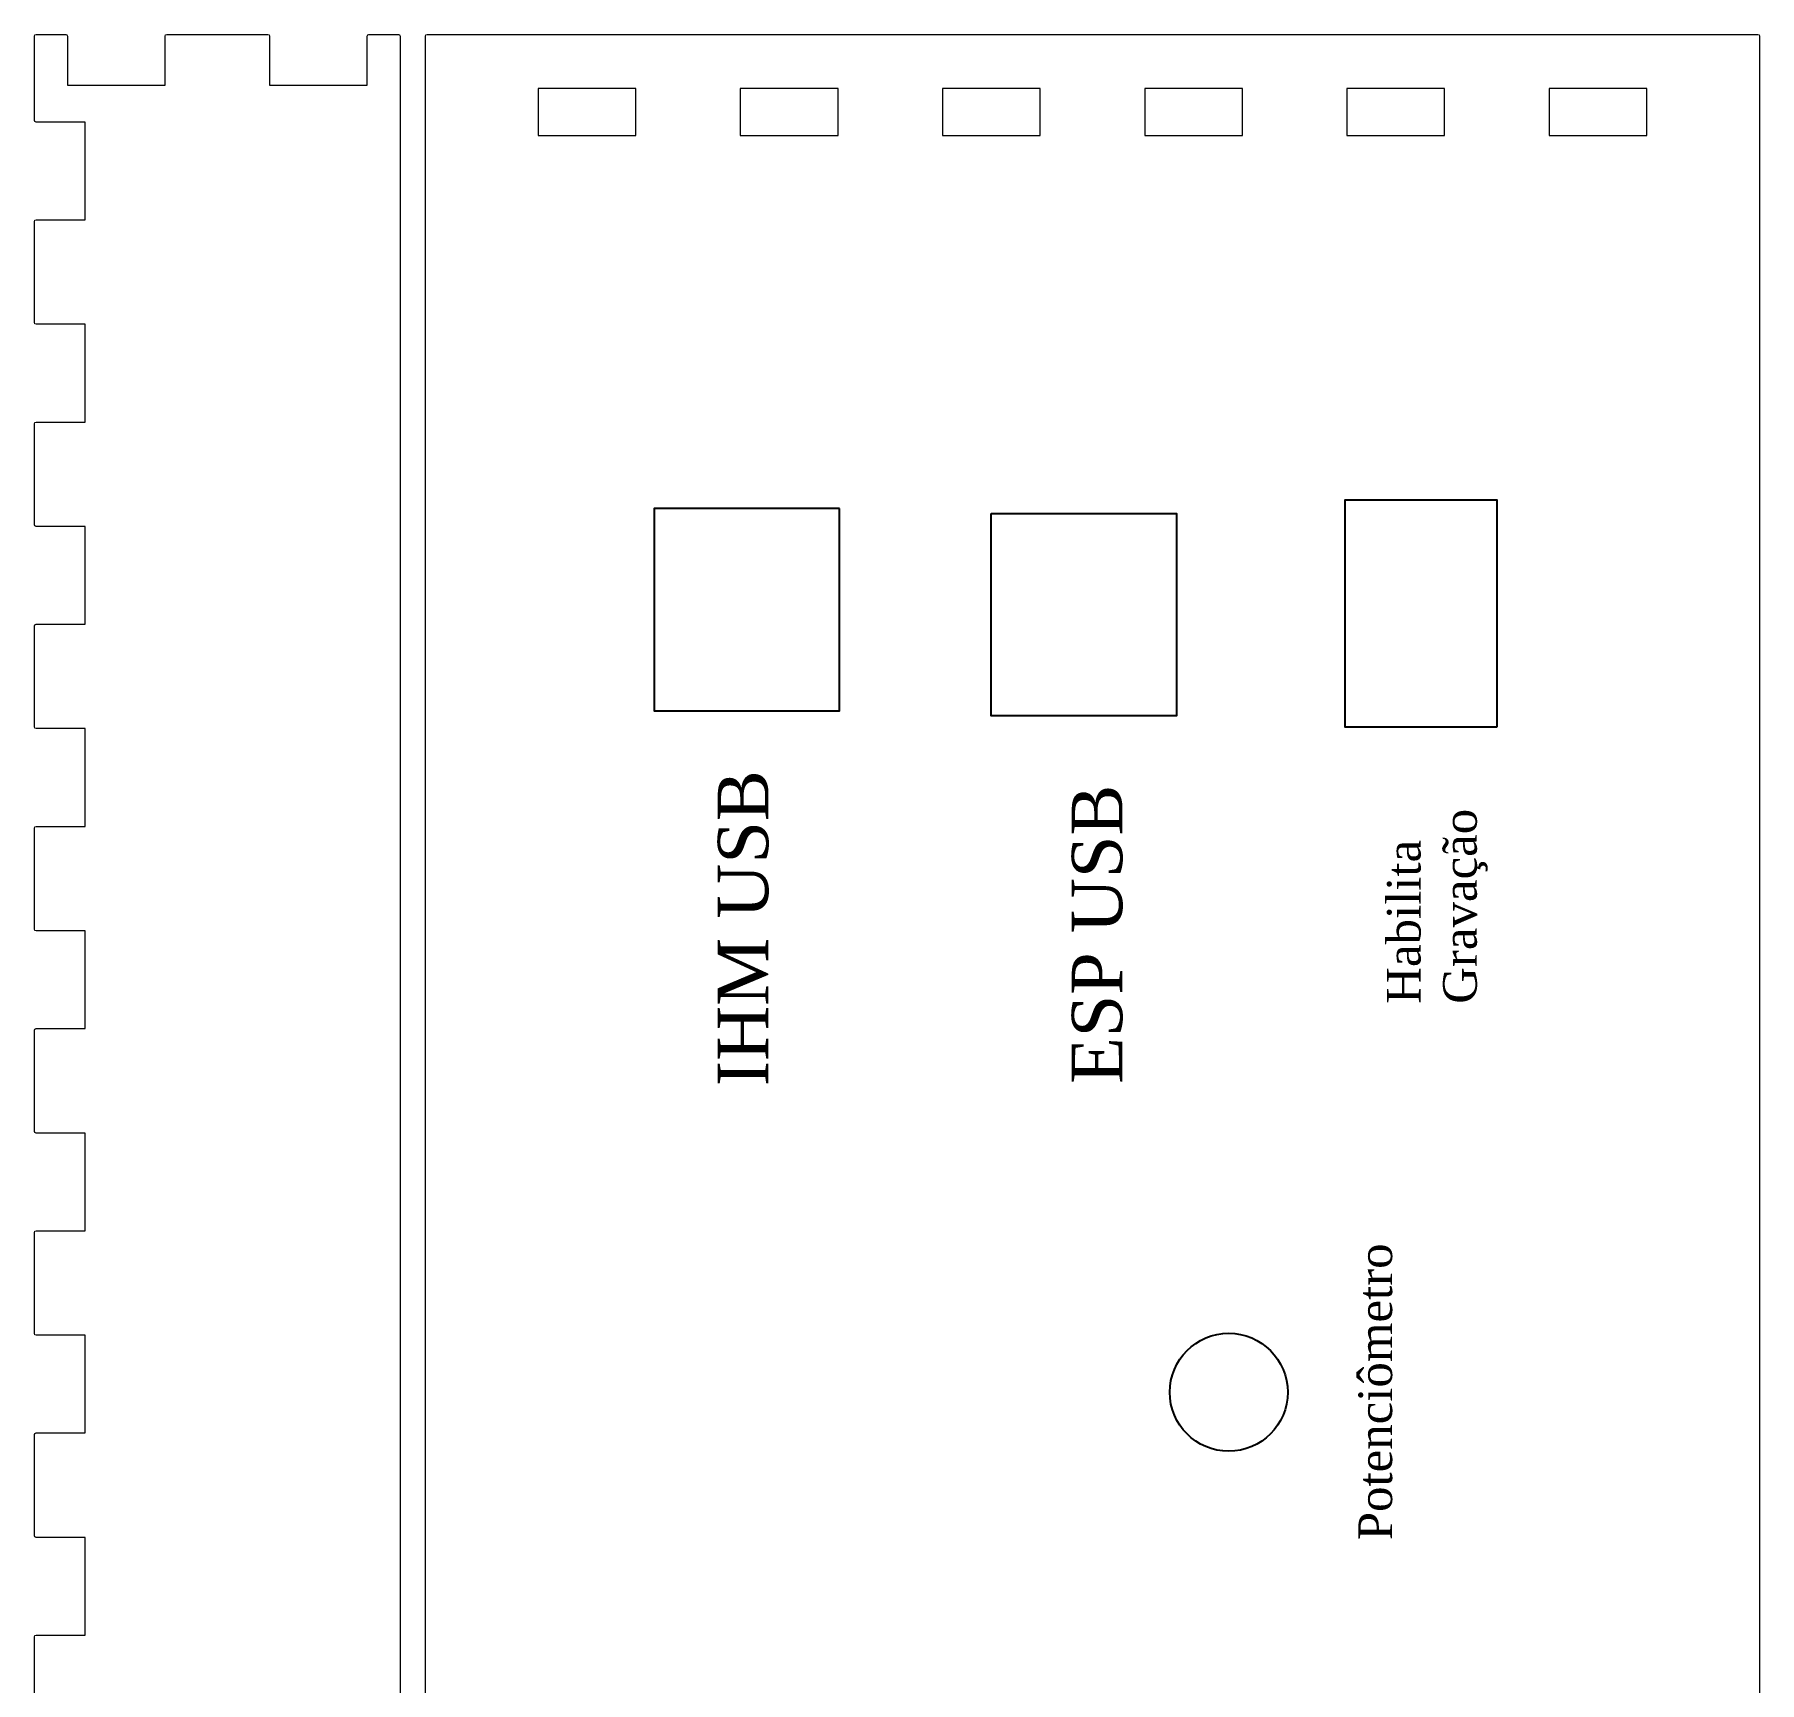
# Model space of a CAD drawing. Header units: millimetres. Extents: x -606 to 612, y -200 to 208.
# Drawn here: x 118.8 to 221.2, y 102.3 to 200.2 of the extents above; entities that cross this region are included whole.
import ezdxf

# ---------------------------------------------------------------- set-up
doc = ezdxf.new("R2010")
doc.units = ezdxf.units.MM
doc.header["$MEASUREMENT"] = 0
doc.layers.add('Camada 1', color=7, linetype='Continuous')
doc.styles.get("Standard").update_dxf_attribs({"font": 'dutcheb.ttf', "height": 2.5})

msp = doc.modelspace()

# ---------------------------------------------------------------- linework, layer by layer
for points in [[(166.5717360508273, 172.0129094337773), (155.5717360508272, 172.0129094337773), (155.5717360508272, 160.0129094337773), (166.5717360508273, 160.0129094337773)], [(205.5765716381858, 159.0305933153838), (196.5765716381858, 159.0305933153838), (196.5765716381858, 172.5305933153836), (205.5765716381858, 172.5305933153836)], [(175.5749586010829, 171.7150000000001), (186.5749586010829, 171.7150000000001), (186.5749586010829, 159.7150000000001), (175.5749586010829, 159.7150000000001)]]:
    msp.add_lwpolyline(points, close=True)
msp.add_circle((189.6673358506889, 119.5617282271905), 3.5)
at = {"layer": 'Camada 1', "lineweight": 20}
for points, knots in [([(118.89, -200.05), (118.89, -200.05), (120.64, -200.05), (120.64, -200.05), (120.695, -200.05), (120.74, -200.005), (120.74, -199.95), (120.74, -199.95), (120.74, -197.05), (120.74, -197.05), (120.74, -197.05), (126.54, -197.05), (126.54, -197.05), (126.54, -197.05), (126.54, -199.95), (126.54, -199.95), (126.54, -200.005), (126.585, -200.05), (126.64, -200.05), (126.64, -200.05), (132.64, -200.05), (132.64, -200.05), (132.695, -200.05), (132.74, -200.005), (132.74, -199.95), (132.74, -199.95), (132.74, -197.05), (132.74, -197.05), (132.74, -197.05), (138.54, -197.05), (138.54, -197.05), (138.54, -197.05), (138.54, -199.95), (138.54, -199.95), (138.54, -200.005), (138.585, -200.05), (138.64, -200.05), (138.64, -200.05), (140.39, -200.05), (140.39, -200.05), (140.445, -200.05), (140.49, -200.005), (140.49, -199.95), (140.49, -199.95), (140.49, -196.95), (140.49, -196.95), (140.49, -196.95), (140.49, 197.05), (140.49, 197.05), (140.49, 197.05), (140.49, 200.05), (140.49, 200.05), (140.49, 200.105), (140.445, 200.15), (140.39, 200.15), (140.39, 200.15), (138.64, 200.15), (138.64, 200.15), (138.585, 200.15), (138.54, 200.105), (138.54, 200.05), (138.54, 200.05), (138.54, 197.15), (138.54, 197.15), (138.54, 197.15), (132.74, 197.15), (132.74, 197.15), (132.74, 197.15), (132.74, 200.05), (132.74, 200.05), (132.74, 200.105), (132.695, 200.15), (132.64, 200.15), (132.64, 200.15), (126.64, 200.15), (126.64, 200.15), (126.585, 200.15), (126.54, 200.105), (126.54, 200.05), (126.54, 200.05), (126.54, 197.15), (126.54, 197.15), (126.54, 197.15), (120.74, 197.15), (120.74, 197.15), (120.74, 197.15), (120.74, 200.05), (120.74, 200.05), (120.74, 200.105), (120.695, 200.15), (120.64, 200.15), (120.64, 200.15), (118.89, 200.15), (118.89, 200.15), (118.835, 200.15), (118.79, 200.105), (118.79, 200.05), (118.79, 200.05), (118.79, 197.05), (118.79, 197.05), (118.79, 197.05), (118.79, 195.05), (118.79, 195.05), (118.79, 194.995), (118.835, 194.95), (118.89, 194.95), (118.89, 194.95), (121.79, 194.95), (121.79, 194.95), (121.79, 194.95), (121.79, 189.15), (121.79, 189.15), (121.79, 189.15), (118.89, 189.15), (118.89, 189.15), (118.835, 189.15), (118.79, 189.105), (118.79, 189.05), (118.79, 189.05), (118.79, 183.05), (118.79, 183.05), (118.79, 182.995), (118.835, 182.95), (118.89, 182.95), (118.89, 182.95), (121.79, 182.95), (121.79, 182.95), (121.79, 182.95), (121.79, 177.15), (121.79, 177.15), (121.79, 177.15), (118.89, 177.15), (118.89, 177.15), (118.835, 177.15), (118.79, 177.105), (118.79, 177.05), (118.79, 177.05), (118.79, 171.05), (118.79, 171.05), (118.79, 170.995), (118.835, 170.95), (118.89, 170.95), (118.89, 170.95), (121.79, 170.95), (121.79, 170.95), (121.79, 170.95), (121.79, 165.15), (121.79, 165.15), (121.79, 165.15), (118.89, 165.15), (118.89, 165.15), (118.835, 165.15), (118.79, 165.105), (118.79, 165.05), (118.79, 165.05), (118.79, 159.05), (118.79, 159.05), (118.79, 158.995), (118.835, 158.95), (118.89, 158.95), (118.89, 158.95), (121.79, 158.95), (121.79, 158.95), (121.79, 158.95), (121.79, 153.15), (121.79, 153.15), (121.79, 153.15), (118.89, 153.15), (118.89, 153.15), (118.835, 153.15), (118.79, 153.105), (118.79, 153.05), (118.79, 153.05), (118.79, 147.05), (118.79, 147.05), (118.79, 146.995), (118.835, 146.95), (118.89, 146.95), (118.89, 146.95), (121.79, 146.95), (121.79, 146.95), (121.79, 146.95), (121.79, 141.15), (121.79, 141.15), (121.79, 141.15), (118.89, 141.15), (118.89, 141.15), (118.835, 141.15), (118.79, 141.105), (118.79, 141.05), (118.79, 141.05), (118.79, 135.05), (118.79, 135.05), (118.79, 134.995), (118.835, 134.95), (118.89, 134.95), (118.89, 134.95), (121.79, 134.95), (121.79, 134.95), (121.79, 134.95), (121.79, 129.15), (121.79, 129.15), (121.79, 129.15), (118.89, 129.15), (118.89, 129.15), (118.835, 129.15), (118.79, 129.105), (118.79, 129.05), (118.79, 129.05), (118.79, 123.05), (118.79, 123.05), (118.79, 122.995), (118.835, 122.95), (118.89, 122.95), (118.89, 122.95), (121.79, 122.95), (121.79, 122.95), (121.79, 122.95), (121.79, 117.15), (121.79, 117.15), (121.79, 117.15), (118.89, 117.15), (118.89, 117.15), (118.835, 117.15), (118.79, 117.105), (118.79, 117.05), (118.79, 117.05), (118.79, 111.05), (118.79, 111.05), (118.79, 110.995), (118.835, 110.95), (118.89, 110.95), (118.89, 110.95), (121.79, 110.95), (121.79, 110.95), (121.79, 110.95), (121.79, 105.15), (121.79, 105.15), (121.79, 105.15), (118.89, 105.15), (118.89, 105.15), (118.835, 105.15), (118.79, 105.105), (118.79, 105.05), (118.79, 105.05), (118.79, 99.05000000000001), (118.79, 99.05000000000001), (118.79, 98.995), (118.835, 98.95000000000002), (118.89, 98.95000000000002), (118.89, 98.95000000000002), (121.79, 98.95000000000002), (121.79, 98.95000000000002), (121.79, 98.95000000000002), (121.79, 93.15), (121.79, 93.15), (121.79, 93.15), (118.89, 93.15), (118.89, 93.15), (118.835, 93.15), (118.79, 93.105), (118.79, 93.04999999999998), (118.79, 93.04999999999998), (118.79, 87.05), (118.79, 87.05), (118.79, 86.995), (118.835, 86.95), (118.89, 86.95), (118.89, 86.95), (121.79, 86.95), (121.79, 86.95), (121.79, 86.95), (121.79, 81.15), (121.79, 81.15), (121.79, 81.15), (118.89, 81.15), (118.89, 81.15), (118.835, 81.15), (118.79, 81.105), (118.79, 81.05), (118.79, 81.05), (118.79, 75.04999999999998), (118.79, 75.04999999999998), (118.79, 74.99500000000002), (118.835, 74.95), (118.89, 74.95), (118.89, 74.95), (121.79, 74.95), (121.79, 74.95), (121.79, 74.95), (121.79, 69.15), (121.79, 69.15), (121.79, 69.15), (118.89, 69.15), (118.89, 69.15), (118.835, 69.15), (118.79, 69.105), (118.79, 69.05), (118.79, 69.05), (118.79, 63.04999999999999), (118.79, 63.04999999999999), (118.79, 62.995), (118.835, 62.95), (118.89, 62.95), (118.89, 62.95), (121.79, 62.95), (121.79, 62.95), (121.79, 62.95), (121.79, 57.14999999999999), (121.79, 57.14999999999999), (121.79, 57.14999999999999), (118.89, 57.14999999999999), (118.89, 57.14999999999999), (118.835, 57.14999999999999), (118.79, 57.10499999999999), (118.79, 57.05), (118.79, 57.05), (118.79, 51.05), (118.79, 51.05), (118.79, 50.99499999999999), (118.835, 50.95), (118.89, 50.95), (118.89, 50.95), (121.79, 50.95), (121.79, 50.95), (121.79, 50.95), (121.79, 45.14999999999999), (121.79, 45.14999999999999), (121.79, 45.14999999999999), (118.89, 45.14999999999999), (118.89, 45.14999999999999), (118.835, 45.14999999999999), (118.79, 45.10499999999999), (118.79, 45.04999999999999), (118.79, 45.04999999999999), (118.79, 39.05), (118.79, 39.05), (118.79, 38.995), (118.835, 38.95), (118.89, 38.95), (118.89, 38.95), (121.79, 38.95), (121.79, 38.95), (121.79, 38.95), (121.79, 33.15), (121.79, 33.15), (121.79, 33.15), (118.89, 33.15), (118.89, 33.15), (118.835, 33.15), (118.79, 33.105), (118.79, 33.05), (118.79, 33.05), (118.79, 27.05), (118.79, 27.05), (118.79, 26.995), (118.835, 26.95), (118.89, 26.95), (118.89, 26.95), (121.79, 26.95), (121.79, 26.95), (121.79, 26.95), (121.79, 21.15), (121.79, 21.15), (121.79, 21.15), (118.89, 21.15), (118.89, 21.15), (118.835, 21.15), (118.79, 21.105), (118.79, 21.05), (118.79, 21.05), (118.79, 15.05), (118.79, 15.05), (118.79, 14.995), (118.835, 14.95), (118.89, 14.95), (118.89, 14.95), (121.79, 14.95), (121.79, 14.95), (121.79, 14.95), (121.79, 9.15), (121.79, 9.15), (121.79, 9.15), (118.89, 9.15), (118.89, 9.15), (118.835, 9.15), (118.79, 9.105), (118.79, 9.05), (118.79, 9.05), (118.79, 3.049999999999998), (118.79, 3.049999999999998), (118.79, 2.995), (118.835, 2.95), (118.89, 2.95), (118.89, 2.95), (121.79, 2.95), (121.79, 2.95), (121.79, 2.95), (121.79, -2.85), (121.79, -2.85), (121.79, -2.85), (118.89, -2.85), (118.89, -2.85), (118.835, -2.85), (118.79, -2.894999999999998), (118.79, -2.95), (118.79, -2.95), (118.79, -8.949999999999998), (118.79, -8.949999999999998), (118.79, -9.005), (118.835, -9.05), (118.89, -9.05), (118.89, -9.05), (121.79, -9.05), (121.79, -9.05), (121.79, -9.05), (121.79, -14.85), (121.79, -14.85), (121.79, -14.85), (118.89, -14.85), (118.89, -14.85), (118.835, -14.85), (118.79, -14.895), (118.79, -14.95), (118.79, -14.95), (118.79, -20.95), (118.79, -20.95), (118.79, -21.005), (118.835, -21.05), (118.89, -21.05), (118.89, -21.05), (121.79, -21.05), (121.79, -21.05), (121.79, -21.05), (121.79, -26.85), (121.79, -26.85), (121.79, -26.85), (118.89, -26.85), (118.89, -26.85), (118.835, -26.85), (118.79, -26.895), (118.79, -26.95), (118.79, -26.95), (118.79, -32.95), (118.79, -32.95), (118.79, -33.005), (118.835, -33.05), (118.89, -33.05), (118.89, -33.05), (121.79, -33.05), (121.79, -33.05), (121.79, -33.05), (121.79, -38.85), (121.79, -38.85), (121.79, -38.85), (118.89, -38.85), (118.89, -38.85), (118.835, -38.85), (118.79, -38.895), (118.79, -38.95), (118.79, -38.95), (118.79, -44.95), (118.79, -44.95), (118.79, -45.005), (118.835, -45.04999999999999), (118.89, -45.04999999999999), (118.89, -45.04999999999999), (121.79, -45.04999999999999), (121.79, -45.04999999999999), (121.79, -45.04999999999999), (121.79, -50.85), (121.79, -50.85), (121.79, -50.85), (118.89, -50.85), (118.89, -50.85), (118.835, -50.85), (118.79, -50.89500000000001), (118.79, -50.95), (118.79, -50.95), (118.79, -56.95), (118.79, -56.95), (118.79, -57.005), (118.835, -57.05), (118.89, -57.05), (118.89, -57.05), (121.79, -57.05), (121.79, -57.05), (121.79, -57.05), (121.79, -62.85), (121.79, -62.85), (121.79, -62.85), (118.89, -62.85), (118.89, -62.85), (118.835, -62.85), (118.79, -62.895), (118.79, -62.95), (118.79, -62.95), (118.79, -68.95), (118.79, -68.95), (118.79, -69.005), (118.835, -69.05), (118.89, -69.05), (118.89, -69.05), (121.79, -69.05), (121.79, -69.05), (121.79, -69.05), (121.79, -74.84999999999998), (121.79, -74.84999999999998), (121.79, -74.84999999999998), (118.89, -74.84999999999998), (118.89, -74.84999999999998), (118.835, -74.84999999999998), (118.79, -74.89499999999998), (118.79, -74.95), (118.79, -74.95), (118.79, -80.95), (118.79, -80.95), (118.79, -81.005), (118.835, -81.05), (118.89, -81.05), (118.89, -81.05), (121.79, -81.05), (121.79, -81.05), (121.79, -81.05), (121.79, -86.85), (121.79, -86.85), (121.79, -86.85), (118.89, -86.85), (118.89, -86.85), (118.835, -86.85), (118.79, -86.895), (118.79, -86.95), (118.79, -86.95), (118.79, -92.94999999999999), (118.79, -92.94999999999999), (118.79, -93.005), (118.835, -93.04999999999998), (118.89, -93.04999999999998), (118.89, -93.04999999999998), (121.79, -93.04999999999998), (121.79, -93.04999999999998), (121.79, -93.04999999999998), (121.79, -98.85), (121.79, -98.85), (121.79, -98.85), (118.89, -98.85), (118.89, -98.85), (118.835, -98.85), (118.79, -98.895), (118.79, -98.95000000000002), (118.79, -98.95000000000002), (118.79, -104.95), (118.79, -104.95), (118.79, -105.005), (118.835, -105.05), (118.89, -105.05), (118.89, -105.05), (121.79, -105.05), (121.79, -105.05), (121.79, -105.05), (121.79, -110.85), (121.79, -110.85), (121.79, -110.85), (118.89, -110.85), (118.89, -110.85), (118.835, -110.85), (118.79, -110.895), (118.79, -110.95), (118.79, -110.95), (118.79, -116.95), (118.79, -116.95), (118.79, -117.005), (118.835, -117.05), (118.89, -117.05), (118.89, -117.05), (121.79, -117.05), (121.79, -117.05), (121.79, -117.05), (121.79, -122.85), (121.79, -122.85), (121.79, -122.85), (118.89, -122.85), (118.89, -122.85), (118.835, -122.85), (118.79, -122.895), (118.79, -122.95), (118.79, -122.95), (118.79, -128.95), (118.79, -128.95), (118.79, -129.005), (118.835, -129.05), (118.89, -129.05), (118.89, -129.05), (121.79, -129.05), (121.79, -129.05), (121.79, -129.05), (121.79, -134.85), (121.79, -134.85), (121.79, -134.85), (118.89, -134.85), (118.89, -134.85), (118.835, -134.85), (118.79, -134.895), (118.79, -134.95), (118.79, -134.95), (118.79, -140.95), (118.79, -140.95), (118.79, -141.005), (118.835, -141.05), (118.89, -141.05), (118.89, -141.05), (121.79, -141.05), (121.79, -141.05), (121.79, -141.05), (121.79, -146.85), (121.79, -146.85), (121.79, -146.85), (118.89, -146.85), (118.89, -146.85), (118.835, -146.85), (118.79, -146.895), (118.79, -146.95), (118.79, -146.95), (118.79, -152.95), (118.79, -152.95), (118.79, -153.005), (118.835, -153.05), (118.89, -153.05), (118.89, -153.05), (121.79, -153.05), (121.79, -153.05), (121.79, -153.05), (121.79, -158.85), (121.79, -158.85), (121.79, -158.85), (118.89, -158.85), (118.89, -158.85), (118.835, -158.85), (118.79, -158.895), (118.79, -158.95), (118.79, -158.95), (118.79, -164.95), (118.79, -164.95), (118.79, -165.005), (118.835, -165.05), (118.89, -165.05), (118.89, -165.05), (121.79, -165.05), (121.79, -165.05), (121.79, -165.05), (121.79, -170.85), (121.79, -170.85), (121.79, -170.85), (118.89, -170.85), (118.89, -170.85), (118.835, -170.85), (118.79, -170.895), (118.79, -170.95), (118.79, -170.95), (118.79, -176.95), (118.79, -176.95), (118.79, -177.005), (118.835, -177.05), (118.89, -177.05), (118.89, -177.05), (121.79, -177.05), (121.79, -177.05), (121.79, -177.05), (121.79, -182.85), (121.79, -182.85), (121.79, -182.85), (118.89, -182.85), (118.89, -182.85), (118.835, -182.85), (118.79, -182.895), (118.79, -182.95), (118.79, -182.95), (118.79, -188.95), (118.79, -188.95), (118.79, -189.005), (118.835, -189.05), (118.89, -189.05), (118.89, -189.05), (121.79, -189.05), (121.79, -189.05), (121.79, -189.05), (121.79, -194.85), (121.79, -194.85), (121.79, -194.85), (118.89, -194.85), (118.89, -194.85), (118.835, -194.85), (118.79, -194.895), (118.79, -194.95), (118.79, -194.95), (118.79, -196.95), (118.79, -196.95), (118.79, -196.95), (118.79, -199.95), (118.79, -199.95), (118.79, -200.005), (118.835, -200.05), (118.89, -200.05)], [0, 0, 0, 0, 0.0042735042735043, 0.0042735042735043, 0.0042735042735043, 0.0085470085470085, 0.0085470085470085, 0.0085470085470085, 0.0128205128205128, 0.0128205128205128, 0.0128205128205128, 0.0170940170940171, 0.0170940170940171, 0.0170940170940171, 0.0213675213675214, 0.0213675213675214, 0.0213675213675214, 0.0256410256410256, 0.0256410256410256, 0.0256410256410256, 0.0299145299145299, 0.0299145299145299, 0.0299145299145299, 0.0341880341880342, 0.0341880341880342, 0.0341880341880342, 0.0384615384615385, 0.0384615384615385, 0.0384615384615385, 0.0427350427350427, 0.0427350427350427, 0.0427350427350427, 0.047008547008547, 0.047008547008547, 0.047008547008547, 0.0512820512820513, 0.0512820512820513, 0.0512820512820513, 0.0555555555555556, 0.0555555555555556, 0.0555555555555556, 0.0598290598290598, 0.0598290598290598, 0.0598290598290598, 0.0641025641025641, 0.0641025641025641, 0.0641025641025641, 0.0683760683760684, 0.0683760683760684, 0.0683760683760684, 0.0726495726495727, 0.0726495726495727, 0.0726495726495727, 0.0769230769230769, 0.0769230769230769, 0.0769230769230769, 0.0811965811965812, 0.0811965811965812, 0.0811965811965812, 0.0854700854700855, 0.0854700854700855, 0.0854700854700855, 0.0897435897435898, 0.0897435897435898, 0.0897435897435898, 0.094017094017094, 0.094017094017094, 0.094017094017094, 0.0982905982905983, 0.0982905982905983, 0.0982905982905983, 0.1025641025641026, 0.1025641025641026, 0.1025641025641026, 0.1068376068376068, 0.1068376068376068, 0.1068376068376068, 0.1111111111111111, 0.1111111111111111, 0.1111111111111111, 0.1153846153846154, 0.1153846153846154, 0.1153846153846154, 0.1196581196581197, 0.1196581196581197, 0.1196581196581197, 0.1239316239316239, 0.1239316239316239, 0.1239316239316239, 0.1282051282051282, 0.1282051282051282, 0.1282051282051282, 0.1324786324786325, 0.1324786324786325, 0.1324786324786325, 0.1367521367521368, 0.1367521367521368, 0.1367521367521368, 0.1410256410256411, 0.1410256410256411, 0.1410256410256411, 0.1452991452991453, 0.1452991452991453, 0.1452991452991453, 0.1495726495726496, 0.1495726495726496, 0.1495726495726496, 0.1538461538461539, 0.1538461538461539, 0.1538461538461539, 0.1581196581196581, 0.1581196581196581, 0.1581196581196581, 0.1623931623931624, 0.1623931623931624, 0.1623931623931624, 0.1666666666666667, 0.1666666666666667, 0.1666666666666667, 0.1709401709401709, 0.1709401709401709, 0.1709401709401709, 0.1752136752136752, 0.1752136752136752, 0.1752136752136752, 0.1794871794871795, 0.1794871794871795, 0.1794871794871795, 0.1837606837606838, 0.1837606837606838, 0.1837606837606838, 0.1880341880341881, 0.1880341880341881, 0.1880341880341881, 0.1923076923076923, 0.1923076923076923, 0.1923076923076923, 0.1965811965811966, 0.1965811965811966, 0.1965811965811966, 0.2008547008547009, 0.2008547008547009, 0.2008547008547009, 0.2051282051282051, 0.2051282051282051, 0.2051282051282051, 0.2094017094017094, 0.2094017094017094, 0.2094017094017094, 0.2136752136752137, 0.2136752136752137, 0.2136752136752137, 0.217948717948718, 0.217948717948718, 0.217948717948718, 0.2222222222222222, 0.2222222222222222, 0.2222222222222222, 0.2264957264957265, 0.2264957264957265, 0.2264957264957265, 0.2307692307692308, 0.2307692307692308, 0.2307692307692308, 0.2350427350427351, 0.2350427350427351, 0.2350427350427351, 0.2393162393162394, 0.2393162393162394, 0.2393162393162394, 0.2435897435897436, 0.2435897435897436, 0.2435897435897436, 0.2478632478632479, 0.2478632478632479, 0.2478632478632479, 0.2521367521367522, 0.2521367521367522, 0.2521367521367522, 0.2564102564102564, 0.2564102564102564, 0.2564102564102564, 0.2606837606837607, 0.2606837606837607, 0.2606837606837607, 0.264957264957265, 0.264957264957265, 0.264957264957265, 0.2692307692307692, 0.2692307692307692, 0.2692307692307692, 0.2735042735042735, 0.2735042735042735, 0.2735042735042735, 0.2777777777777778, 0.2777777777777778, 0.2777777777777778, 0.2820512820512821, 0.2820512820512821, 0.2820512820512821, 0.2863247863247864, 0.2863247863247864, 0.2863247863247864, 0.2905982905982906, 0.2905982905982906, 0.2905982905982906, 0.2948717948717949, 0.2948717948717949, 0.2948717948717949, 0.2991452991452992, 0.2991452991452992, 0.2991452991452992, 0.3034188034188035, 0.3034188034188035, 0.3034188034188035, 0.3076923076923077, 0.3076923076923077, 0.3076923076923077, 0.311965811965812, 0.311965811965812, 0.311965811965812, 0.3162393162393163, 0.3162393162393163, 0.3162393162393163, 0.3205128205128205, 0.3205128205128205, 0.3205128205128205, 0.3247863247863248, 0.3247863247863248, 0.3247863247863248, 0.3290598290598291, 0.3290598290598291, 0.3290598290598291, 0.3333333333333334, 0.3333333333333334, 0.3333333333333334, 0.3376068376068376, 0.3376068376068376, 0.3376068376068376, 0.3418803418803419, 0.3418803418803419, 0.3418803418803419, 0.3461538461538462, 0.3461538461538462, 0.3461538461538462, 0.3504273504273505, 0.3504273504273505, 0.3504273504273505, 0.3547008547008547, 0.3547008547008547, 0.3547008547008547, 0.358974358974359, 0.358974358974359, 0.358974358974359, 0.3632478632478633, 0.3632478632478633, 0.3632478632478633, 0.3675213675213675, 0.3675213675213675, 0.3675213675213675, 0.3717948717948718, 0.3717948717948718, 0.3717948717948718, 0.3760683760683761, 0.3760683760683761, 0.3760683760683761, 0.3803418803418804, 0.3803418803418804, 0.3803418803418804, 0.3846153846153846, 0.3846153846153846, 0.3846153846153846, 0.3888888888888889, 0.3888888888888889, 0.3888888888888889, 0.3931623931623932, 0.3931623931623932, 0.3931623931623932, 0.3974358974358975, 0.3974358974358975, 0.3974358974358975, 0.4017094017094017, 0.4017094017094017, 0.4017094017094017, 0.405982905982906, 0.405982905982906, 0.405982905982906, 0.4102564102564103, 0.4102564102564103, 0.4102564102564103, 0.4145299145299148, 0.4145299145299148, 0.4145299145299148, 0.418803418803419, 0.418803418803419, 0.418803418803419, 0.4230769230769231, 0.4230769230769231, 0.4230769230769231, 0.4273504273504276, 0.4273504273504276, 0.4273504273504276, 0.4316239316239316, 0.4316239316239316, 0.4316239316239316, 0.4358974358974363, 0.4358974358974363, 0.4358974358974363, 0.4401709401709402, 0.4401709401709402, 0.4401709401709402, 0.4444444444444445, 0.4444444444444445, 0.4444444444444445, 0.4487179487179489, 0.4487179487179489, 0.4487179487179489, 0.452991452991453, 0.452991452991453, 0.452991452991453, 0.4572649572649575, 0.4572649572649575, 0.4572649572649575, 0.4615384615384616, 0.4615384615384616, 0.4615384615384616, 0.4658119658119659, 0.4658119658119659, 0.4658119658119659, 0.4700854700854701, 0.4700854700854701, 0.4700854700854701, 0.4743589743589744, 0.4743589743589744, 0.4743589743589744, 0.4786324786324787, 0.4786324786324787, 0.4786324786324787, 0.482905982905983, 0.482905982905983, 0.482905982905983, 0.4871794871794874, 0.4871794871794874, 0.4871794871794874, 0.4914529914529915, 0.4914529914529915, 0.4914529914529915, 0.4957264957264961, 0.4957264957264961, 0.4957264957264961, 0.5, 0.5, 0.5, 0.5042735042735044, 0.5042735042735044, 0.5042735042735044, 0.5085470085470086, 0.5085470085470086, 0.5085470085470086, 0.5128205128205129, 0.5128205128205129, 0.5128205128205129, 0.5170940170940173, 0.5170940170940173, 0.5170940170940173, 0.5213675213675214, 0.5213675213675214, 0.5213675213675214, 0.5256410256410257, 0.5256410256410257, 0.5256410256410257, 0.5299145299145299, 0.5299145299145299, 0.5299145299145299, 0.5341880341880343, 0.5341880341880343, 0.5341880341880343, 0.5384615384615385, 0.5384615384615385, 0.5384615384615385, 0.5427350427350428, 0.5427350427350428, 0.5427350427350428, 0.5470085470085471, 0.5470085470085471, 0.5470085470085471, 0.5512820512820513, 0.5512820512820513, 0.5512820512820513, 0.5555555555555556, 0.5555555555555556, 0.5555555555555556, 0.5598290598290598, 0.5598290598290598, 0.5598290598290598, 0.5641025641025644, 0.5641025641025644, 0.5641025641025644, 0.5683760683760685, 0.5683760683760685, 0.5683760683760685, 0.5726495726495731, 0.5726495726495731, 0.5726495726495731, 0.576923076923077, 0.576923076923077, 0.576923076923077, 0.5811965811965814, 0.5811965811965814, 0.5811965811965814, 0.5854700854700856, 0.5854700854700856, 0.5854700854700856, 0.5897435897435898, 0.5897435897435898, 0.5897435897435898, 0.5940170940170943, 0.5940170940170943, 0.5940170940170943, 0.5982905982905984, 0.5982905982905984, 0.5982905982905984, 0.6025641025641028, 0.6025641025641028, 0.6025641025641028, 0.6068376068376069, 0.6068376068376069, 0.6068376068376069, 0.6111111111111112, 0.6111111111111112, 0.6111111111111112, 0.6153846153846155, 0.6153846153846155, 0.6153846153846155, 0.6196581196581197, 0.6196581196581197, 0.6196581196581197, 0.623931623931624, 0.623931623931624, 0.623931623931624, 0.6282051282051283, 0.6282051282051283, 0.6282051282051283, 0.6324786324786326, 0.6324786324786326, 0.6324786324786326, 0.6367521367521368, 0.6367521367521368, 0.6367521367521368, 0.6410256410256411, 0.6410256410256411, 0.6410256410256411, 0.6452991452991454, 0.6452991452991454, 0.6452991452991454, 0.6495726495726496, 0.6495726495726496, 0.6495726495726496, 0.653846153846154, 0.653846153846154, 0.653846153846154, 0.6581196581196584, 0.6581196581196584, 0.6581196581196584, 0.6623931623931627, 0.6623931623931627, 0.6623931623931627, 0.6666666666666669, 0.6666666666666669, 0.6666666666666669, 0.6709401709401713, 0.6709401709401713, 0.6709401709401713, 0.6752136752136753, 0.6752136752136753, 0.6752136752136753, 0.6794871794871798, 0.6794871794871798, 0.6794871794871798, 0.6837606837606839, 0.6837606837606839, 0.6837606837606839, 0.6880341880341883, 0.6880341880341883, 0.6880341880341883, 0.6923076923076926, 0.6923076923076926, 0.6923076923076926, 0.6965811965811967, 0.6965811965811967, 0.6965811965811967, 0.7008547008547013, 0.7008547008547013, 0.7008547008547013, 0.7051282051282052, 0.7051282051282052, 0.7051282051282052, 0.7094017094017095, 0.7094017094017095, 0.7094017094017095, 0.7136752136752138, 0.7136752136752138, 0.7136752136752138, 0.7179487179487181, 0.7179487179487181, 0.7179487179487181, 0.7222222222222224, 0.7222222222222224, 0.7222222222222224, 0.7264957264957266, 0.7264957264957266, 0.7264957264957266, 0.7307692307692311, 0.7307692307692311, 0.7307692307692311, 0.7350427350427351, 0.7350427350427351, 0.7350427350427351, 0.7393162393162394, 0.7393162393162394, 0.7393162393162394, 0.7435897435897437, 0.7435897435897437, 0.7435897435897437, 0.747863247863248, 0.747863247863248, 0.747863247863248, 0.7521367521367524, 0.7521367521367524, 0.7521367521367524, 0.7564102564102565, 0.7564102564102565, 0.7564102564102565, 0.7606837606837608, 0.7606837606837608, 0.7606837606837608, 0.764957264957265, 0.764957264957265, 0.764957264957265, 0.7692307692307693, 0.7692307692307693, 0.7692307692307693, 0.7735042735042735, 0.7735042735042735, 0.7735042735042735, 0.7777777777777779, 0.7777777777777779, 0.7777777777777779, 0.7820512820512822, 0.7820512820512822, 0.7820512820512822, 0.7863247863247864, 0.7863247863247864, 0.7863247863247864, 0.7905982905982907, 0.7905982905982907, 0.7905982905982907, 0.7948717948717949, 0.7948717948717949, 0.7948717948717949, 0.7991452991452992, 0.7991452991452992, 0.7991452991452992, 0.8034188034188035, 0.8034188034188035, 0.8034188034188035, 0.8076923076923078, 0.8076923076923078, 0.8076923076923078, 0.8119658119658121, 0.8119658119658121, 0.8119658119658121, 0.8162393162393163, 0.8162393162393163, 0.8162393162393163, 0.8205128205128206, 0.8205128205128206, 0.8205128205128206, 0.8247863247863249, 0.8247863247863249, 0.8247863247863249, 0.8290598290598291, 0.8290598290598291, 0.8290598290598291, 0.8333333333333331, 0.8333333333333331, 0.8333333333333331, 0.8376068376068379, 0.8376068376068379, 0.8376068376068379, 0.841880341880342, 0.841880341880342, 0.841880341880342, 0.8461538461538463, 0.8461538461538463, 0.8461538461538463, 0.8504273504273506, 0.8504273504273506, 0.8504273504273506, 0.8547008547008548, 0.8547008547008548, 0.8547008547008548, 0.8589743589743591, 0.8589743589743591, 0.8589743589743591, 0.8632478632478633, 0.8632478632478633, 0.8632478632478633, 0.8675213675213675, 0.8675213675213675, 0.8675213675213675, 0.8717948717948718, 0.8717948717948718, 0.8717948717948718, 0.8760683760683761, 0.8760683760683761, 0.8760683760683761, 0.8803418803418804, 0.8803418803418804, 0.8803418803418804, 0.8846153846153846, 0.8846153846153846, 0.8846153846153846, 0.8888888888888891, 0.8888888888888891, 0.8888888888888891, 0.8931623931623931, 0.8931623931623931, 0.8931623931623931, 0.8974358974358976, 0.8974358974358976, 0.8974358974358976, 0.9017094017094018, 0.9017094017094018, 0.9017094017094018, 0.9059829059829059, 0.9059829059829059, 0.9059829059829059, 0.9102564102564104, 0.9102564102564104, 0.9102564102564104, 0.9145299145299146, 0.9145299145299146, 0.9145299145299146, 0.9188034188034186, 0.9188034188034186, 0.9188034188034186, 0.9230769230769231, 0.9230769230769231, 0.9230769230769231, 0.9273504273504276, 0.9273504273504276, 0.9273504273504276, 0.9316239316239316, 0.9316239316239316, 0.9316239316239316, 0.9358974358974355, 0.9358974358974355, 0.9358974358974355, 0.9401709401709403, 0.9401709401709403, 0.9401709401709403, 0.9444444444444444, 0.9444444444444444, 0.9444444444444444, 0.9487179487179487, 0.9487179487179487, 0.9487179487179487, 0.9529914529914528, 0.9529914529914528, 0.9529914529914528, 0.9572649572649574, 0.9572649572649574, 0.9572649572649574, 0.9615384615384615, 0.9615384615384615, 0.9615384615384615, 0.9658119658119662, 0.9658119658119662, 0.9658119658119662, 0.97008547008547, 0.97008547008547, 0.97008547008547, 0.9743589743589745, 0.9743589743589745, 0.9743589743589745, 0.9786324786324788, 0.9786324786324788, 0.9786324786324788, 0.9829059829059827, 0.9829059829059827, 0.9829059829059827, 0.9871794871794872, 0.9871794871794872, 0.9871794871794872, 0.9914529914529916, 0.9914529914529916, 0.9914529914529916, 0.9957264957264959, 0.9957264957264959, 0.9957264957264959, 1, 1, 1, 1]), ([(145.09, -200.05), (145.09, -200.05), (218.067, -200.05), (218.067, -200.05), (218.067, -200.05), (221.067, -200.05), (221.067, -200.05), (221.122, -200.05), (221.167, -200.005), (221.167, -199.95), (221.167, -199.95), (221.167, -193.95), (221.167, -193.95), (221.167, -193.95), (221.167, 194.05), (221.167, 194.05), (221.167, 194.05), (221.167, 200.05), (221.167, 200.05), (221.167, 200.105), (221.122, 200.15), (221.067, 200.15), (221.067, 200.15), (218.067, 200.15), (218.067, 200.15), (218.067, 200.15), (145.09, 200.15), (145.09, 200.15), (145.09, 200.15), (142.09, 200.15), (142.09, 200.15), (142.035, 200.15), (141.99, 200.105), (141.99, 200.05), (141.99, 200.05), (141.99, 194.05), (141.99, 194.05), (141.99, 194.05), (141.99, -193.95), (141.99, -193.95), (141.99, -193.95), (141.99, -199.95), (141.99, -199.95), (141.99, -200.005), (142.035, -200.05), (142.09, -200.05), (142.09, -200.05), (145.09, -200.05), (145.09, -200.05)], [0, 0, 0, 0, 0.0625, 0.0625, 0.0625, 0.125, 0.125, 0.125, 0.1875, 0.1875, 0.1875, 0.25, 0.25, 0.25, 0.3125, 0.3125, 0.3125, 0.375, 0.375, 0.375, 0.4375, 0.4375, 0.4375, 0.5, 0.5, 0.5, 0.5625, 0.5625, 0.5625, 0.625, 0.625, 0.625, 0.6875, 0.6875, 0.6875, 0.75, 0.75, 0.75, 0.8125, 0.8125, 0.8125, 0.875, 0.875, 0.875, 0.9375, 0.9375, 0.9375, 1, 1, 1, 1]), ([(151.579, 196.95), (151.579, 196.95), (154.479, 196.95), (154.479, 196.95), (154.479, 196.95), (154.479, 194.15), (154.479, 194.15), (154.479, 194.15), (148.679, 194.15), (148.679, 194.15), (148.679, 194.15), (148.679, 196.95), (148.679, 196.95), (148.679, 196.95), (151.579, 196.95), (151.579, 196.95)], [0, 0, 0, 0, 0.2, 0.2, 0.2, 0.4, 0.4, 0.4, 0.6000000000000001, 0.6000000000000001, 0.6000000000000001, 0.8, 0.8, 0.8, 1, 1, 1, 1]), ([(163.579, 196.95), (163.579, 196.95), (166.479, 196.95), (166.479, 196.95), (166.479, 196.95), (166.479, 194.15), (166.479, 194.15), (166.479, 194.15), (160.679, 194.15), (160.679, 194.15), (160.679, 194.15), (160.679, 196.95), (160.679, 196.95), (160.679, 196.95), (163.579, 196.95), (163.579, 196.95)], [0, 0, 0, 0, 0.2, 0.2, 0.2, 0.4, 0.4, 0.4, 0.6000000000000001, 0.6000000000000001, 0.6000000000000001, 0.8, 0.8, 0.8, 1, 1, 1, 1]), ([(175.579, 196.95), (175.579, 196.95), (178.479, 196.95), (178.479, 196.95), (178.479, 196.95), (178.479, 194.15), (178.479, 194.15), (178.479, 194.15), (172.679, 194.15), (172.679, 194.15), (172.679, 194.15), (172.679, 196.95), (172.679, 196.95), (172.679, 196.95), (175.579, 196.95), (175.579, 196.95)], [0, 0, 0, 0, 0.2, 0.2, 0.2, 0.4, 0.4, 0.4, 0.6000000000000001, 0.6000000000000001, 0.6000000000000001, 0.8, 0.8, 0.8, 1, 1, 1, 1]), ([(187.579, 196.95), (187.579, 196.95), (190.479, 196.95), (190.479, 196.95), (190.479, 196.95), (190.479, 194.15), (190.479, 194.15), (190.479, 194.15), (184.679, 194.15), (184.679, 194.15), (184.679, 194.15), (184.679, 196.95), (184.679, 196.95), (184.679, 196.95), (187.579, 196.95), (187.579, 196.95)], [0, 0, 0, 0, 0.2, 0.2, 0.2, 0.4, 0.4, 0.4, 0.6000000000000001, 0.6000000000000001, 0.6000000000000001, 0.8, 0.8, 0.8, 1, 1, 1, 1]), ([(199.579, 196.95), (199.579, 196.95), (202.479, 196.95), (202.479, 196.95), (202.479, 196.95), (202.479, 194.15), (202.479, 194.15), (202.479, 194.15), (196.679, 194.15), (196.679, 194.15), (196.679, 194.15), (196.679, 196.95), (196.679, 196.95), (196.679, 196.95), (199.579, 196.95), (199.579, 196.95)], [0, 0, 0, 0, 0.2, 0.2, 0.2, 0.4, 0.4, 0.4, 0.6000000000000001, 0.6000000000000001, 0.6000000000000001, 0.8, 0.8, 0.8, 1, 1, 1, 1]), ([(211.579, 196.95), (211.579, 196.95), (214.479, 196.95), (214.479, 196.95), (214.479, 196.95), (214.479, 194.15), (214.479, 194.15), (214.479, 194.15), (208.679, 194.15), (208.679, 194.15), (208.679, 194.15), (208.679, 196.95), (208.679, 196.95), (208.679, 196.95), (211.579, 196.95), (211.579, 196.95)], [0, 0, 0, 0, 0.2, 0.2, 0.2, 0.4, 0.4, 0.4, 0.6000000000000001, 0.6000000000000001, 0.6000000000000001, 0.8, 0.8, 0.8, 1, 1, 1, 1])]:
    msp.add_open_spline(points, degree=3, knots=knots, dxfattribs=at)

# ---------------------------------------------------------------- texts
at = {"color": 2, "true_color": 0xf1eb1f}
for s, p in [('IHM USB', (162.3369570503716, 137.7255745977991)), ('ESP USB', (183.3468812477674, 137.8666821010102))]:
    msp.add_text(s, height=3, rotation=90, dxfattribs=at).set_placement(p)
at = {"color": 2, "true_color": 0xf1eb1f, "char_height": 2, "attachment_point": 1, "rotation": 90.00000000000045}
for s, width, insert in [('Habilita^JGravação', 2, (199.0540140903798, 142.6211904994618)), ('Potenciômetro', 1.194559657000834, (197.3604122068293, 110.7799812877747))]:
    msp.add_mtext_dynamic_manual_height_columns(s, width=width, gutter_width=12.5, heights=[32.25415326453866], dxfattribs=dict(at, insert=insert))

doc.saveas('drawing.dxf')
